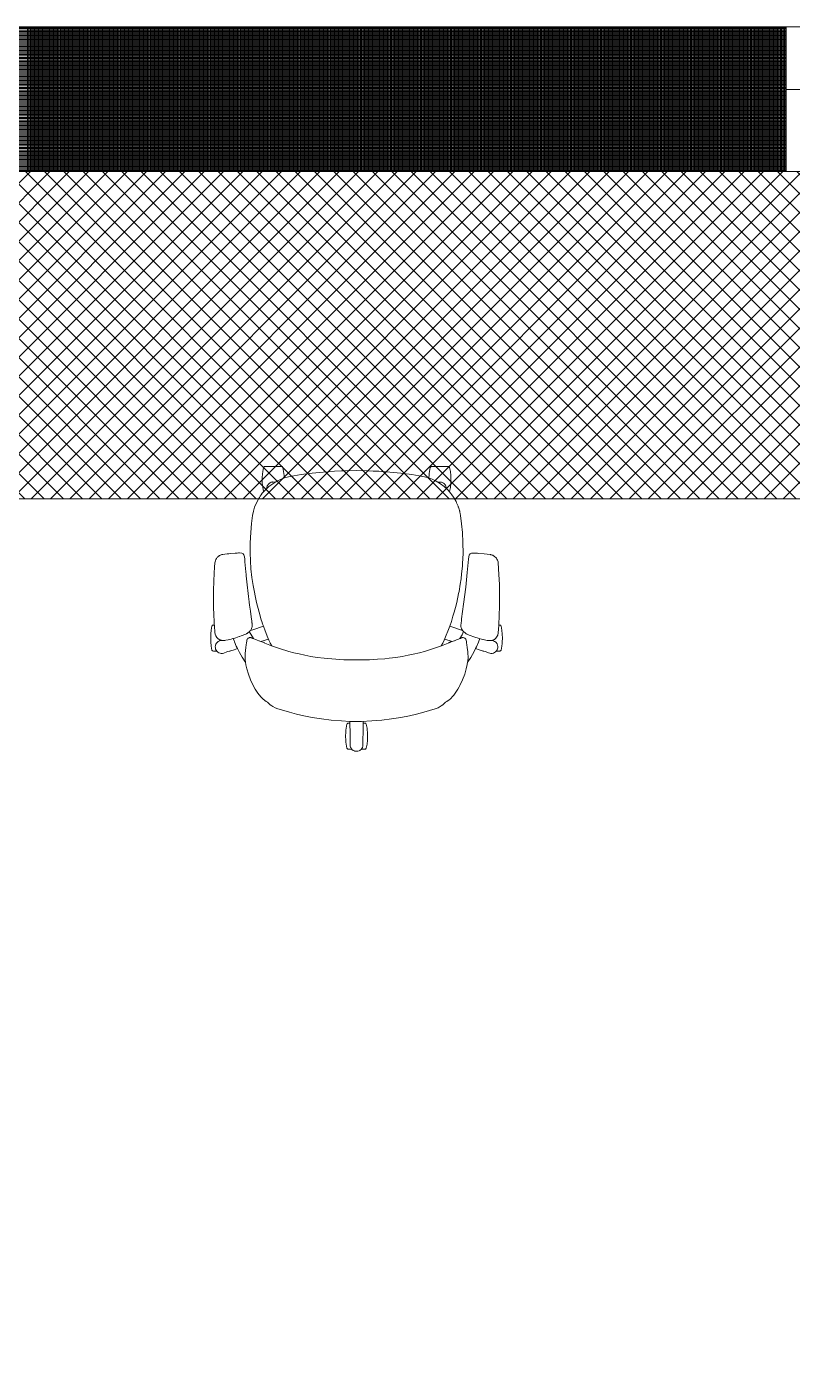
# Model space of a CAD drawing. Header units: inches. Extents: x -675 to 1187, y -924 to 1124.
# Drawn here: x -33.7 to 36.4, y 878 to 1001.2 of the extents above; entities that cross this region are included whole.
import ezdxf

# ---------------------------------------------------------------- set-up
doc = ezdxf.new("R2010")
doc.units = ezdxf.units.IN
doc.header["$MEASUREMENT"] = 0
for name, color, linetype, lineweight in [('A-Flor-Case', 7, 'Continuous', 20), ('A-Flor-Case-hatch', 50, 'Continuous', 9), ('A-Furn-Chair', 250, 'Continuous', 13), ('Base_dwg', 8, 'Continuous', 9), ('core and shell', 50, 'Continuous', 9)]:
    doc.layers.add(name, color=color, linetype=linetype, lineweight=lineweight)

# ---------------------------------------------------------------- blocks, each defined once
blk = doc.blocks.new('Base_dwg-531197-Level 1 Copy 1')
at = {"layer": 'A-Flor-Case-hatch'}
h = blk.add_hatch(dxfattribs=at)
h.set_pattern_fill('FP_3', color=256, style=0, pattern_type=2)
h.set_pattern_definition([(135, (1250.674, 1815.875), (-0.8838835, -0.8838835), []), (225, (1250.674, 1815.875), (0.8838835, -0.8838835), [])])
h.paths.add_polyline_path([(1104.41, 1746.92), (1104.41, 1776.92), (914.89, 1776.92), (914.89, 1881.87), (1121.16, 1881.87), (1121.16, 1911.87), (884.89, 1911.87), (884.89, 1746.92), (1004.32, 1746.92)], flags=0)
at = {"layer": 'A-Flor-Case', "flags": 128}
blk.add_lwpolyline([(1104.41, 1746.92), (1104.41, 1776.92), (914.89, 1776.92), (914.89, 1881.87), (1121.16, 1881.87), (1121.16, 1911.87), (884.89, 1911.87), (884.89, 1746.92)], close=True, dxfattribs=at)
at = {"layer": 'A-Furn-Chair'}
for p, q in [((987.84, 1869.05), (987.47, 1869.7)), ((989.22, 1869.01), (988.52, 1868.79)), ((988.75, 1868.71), (988.74, 1868.71))]:
    blk.add_line(p, q, dxfattribs=at)
at = {"layer": 'A-Furn-Chair', "flags": 128}
for points in [[(989.53, 1868.39), (989.53, 1868.4), (989.52, 1868.4), (989.39, 1868.62), (989.38, 1868.65), (989.26, 1868.9), (989.2, 1869.05), (989.11, 1869.28), (988.89, 1869.84), (988.79, 1870.1), (988.71, 1870.35), (988.68, 1870.42), (988.61, 1870.63), (988.56, 1870.78), (988.36, 1871.46), (988.12, 1872.36), (987.82, 1873.92), (987.71, 1874.65), (987.62, 1875.44), (987.55, 1876.9), (987.55, 1877.84), (987.6, 1878.78), (987.67, 1879.61), (987.77, 1880.34), (987.85, 1880.72), (987.96, 1881.1), (988.13, 1881.51), (988.33, 1881.88), (988.39, 1881.99), (988.47, 1882.1), (988.55, 1882.22), (988.66, 1882.37), (988.72, 1882.43), (988.9, 1882.64), (989.01, 1882.75), (989.09, 1882.82), (989.15, 1882.88), (989.18, 1882.91), (989.26, 1882.99), (989.62, 1883.25), (989.99, 1883.48), (990.39, 1883.67), (990.8, 1883.81), (991.23, 1883.91), (992.23, 1884.08), (993.24, 1884.21), (994.25, 1884.32), (994.69, 1884.35), (994.69, 1884.35), (994.76, 1884.35), (995.27, 1884.39), (995.92, 1884.42), (995.98, 1884.42), (996.28, 1884.44), (997.3, 1884.45), (998.32, 1884.44), (998.83, 1884.41), (999.12, 1884.4), (999.33, 1884.39), (999.88, 1884.35), (999.99, 1884.34), (1000.35, 1884.32), (1001.36, 1884.21), (1002.37, 1884.08), (1003.37, 1883.91), (1003.81, 1883.81), (1004.08, 1883.72), (1004.22, 1883.67), (1004.61, 1883.48), (1004.99, 1883.25), (1005.34, 1882.99), (1005.66, 1882.69)], [(988.79, 1882.51), (988.78, 1882.53), (988.7, 1882.94), (988.66, 1883.29), (988.66, 1883.42), (988.65, 1883.63), (988.66, 1883.81), (988.68, 1884.12), (988.71, 1884.37), (988.78, 1884.73), (988.8, 1884.78), (988.82, 1884.8), (988.85, 1884.82), (988.9, 1884.83), (990.42, 1884.83), (990.48, 1884.82), (990.5, 1884.8), (990.52, 1884.78), (990.54, 1884.73), (990.61, 1884.36), (990.66, 1884), (990.67, 1883.77)], [(1005.66, 1882.69), (1005.82, 1882.51), (1005.83, 1882.53), (1005.9, 1882.9), (1005.94, 1883.26), (1005.95, 1883.63), (1005.95, 1883.63), (1005.94, 1884), (1005.9, 1884.37), (1005.83, 1884.73), (1005.8, 1884.78), (1005.78, 1884.8), (1005.76, 1884.82), (1005.7, 1884.83), (1004.18, 1884.83), (1004.13, 1884.82), (1004.1, 1884.8), (1004.08, 1884.78), (1004.06, 1884.73), (1003.99, 1884.37), (1003.96, 1884.17), (1003.95, 1883.99), (1003.94, 1883.85), (1003.94, 1883.77)], [(989.07, 1882.81), (989.08, 1882.87), (989.08, 1882.92), (989.11, 1883.02), (989.12, 1883.05), (989.16, 1883.13), (989.2, 1883.19), (989.23, 1883.22), (989.31, 1883.29), (989.32, 1883.29), (989.39, 1883.34), (989.48, 1883.38), (989.49, 1883.38), (989.61, 1883.4), (989.64, 1883.41), (989.73, 1883.4), (989.81, 1883.39), (989.83, 1883.38)], [(1004.78, 1883.38), (1004.85, 1883.4), (1004.92, 1883.4), (1005.02, 1883.4), (1005.09, 1883.39), (1005.22, 1883.33), (1005.28, 1883.29), (1005.36, 1883.23), (1005.4, 1883.18), (1005.44, 1883.13), (1005.48, 1883.05), (1005.5, 1882.98), (1005.52, 1882.92), (1005.53, 1882.87), (1005.53, 1882.81)], [(1005.82, 1882.51), (1005.95, 1882.35), (1006.04, 1882.23), (1006.11, 1882.13), (1006.21, 1881.99), (1006.26, 1881.91), (1006.35, 1881.76), (1006.43, 1881.61), (1006.47, 1881.51), (1006.61, 1881.2), (1006.63, 1881.13), (1006.64, 1881.1), (1006.71, 1880.9), (1006.74, 1880.78), (1006.75, 1880.77), (1006.75, 1880.76), (1006.76, 1880.73), (1006.77, 1880.67), (1006.81, 1880.5), (1006.83, 1880.37), (1006.83, 1880.37), (1006.83, 1880.34), (1006.93, 1879.57), (1007.01, 1878.77), (1007.05, 1877.86), (1007.06, 1876.84), (1007.02, 1875.93), (1007, 1875.69), (1006.93, 1874.98), (1006.88, 1874.53), (1006.81, 1874.05), (1006.7, 1873.38), (1006.66, 1873.2), (1006.48, 1872.37), (1006.37, 1871.91), (1006.24, 1871.46), (1006.14, 1871.11), (1005.99, 1870.63), (1005.84, 1870.2), (1005.34, 1868.9), (1005.21, 1868.62), (1005.07, 1868.39)], [(1007.01, 1869.8), (1007.05, 1869.76), (1007.05, 1869.75), (1007.31, 1869.53), (1007.33, 1869.51), (1007.35, 1869.5), (1007.41, 1869.47), (1007.43, 1869.46), (1007.45, 1869.45), (1007.51, 1869.43), (1007.63, 1869.38), (1007.73, 1869.34), (1008.04, 1869.22), (1008.05, 1869.22), (1008.55, 1869.06), (1008.75, 1869.01), (1008.89, 1868.97), (1008.92, 1868.97), (1009.28, 1868.89), (1009.36, 1868.88), (1009.47, 1868.87), (1009.52, 1868.87), (1009.53, 1868.87), (1009.56, 1868.87), (1009.65, 1868.88), (1009.69, 1868.89), (1009.83, 1868.93), (1009.85, 1868.94), (1009.91, 1868.97), (1009.94, 1868.98), (1009.98, 1869.01), (1010.03, 1869.05), (1010.07, 1869.09), (1010.14, 1869.18), (1010.2, 1869.27), (1010.24, 1869.36), (1010.26, 1869.43), (1010.28, 1869.51), (1010.29, 1869.59), (1010.33, 1870.24), (1010.34, 1870.4), (1010.38, 1871.07), (1010.41, 1872.11), (1010.41, 1873.06), (1010.39, 1874.01), (1010.35, 1874.94), (1010.28, 1875.99), (1010.27, 1876.1), (1010.25, 1876.17), (1010.22, 1876.24), (1010.17, 1876.34), (1010.12, 1876.42), (1010.06, 1876.49), (1009.99, 1876.56), (1009.93, 1876.61), (1009.87, 1876.65), (1009.78, 1876.69), (1009.74, 1876.71), (1009.67, 1876.73), (1009.62, 1876.74), (1009.57, 1876.75), (1009.28, 1876.78), (1009, 1876.81), (1008.44, 1876.86), (1008.39, 1876.87), (1008.25, 1876.88), (1008.14, 1876.88), (1008.04, 1876.88), (1007.83, 1876.87), (1007.71, 1876.81), (1007.71, 1876.81), (1007.63, 1876.71), (1007.62, 1876.7), (1007.58, 1876.57), (1007.58, 1876.54), (1007.56, 1876.33), (1007.44, 1875.1), (1007.31, 1873.77), (1007.12, 1872.2), (1006.93, 1870.86), (1006.91, 1870.71), (1006.88, 1870.46), (1006.87, 1870.28), (1006.87, 1870.14), (1006.88, 1870.07), (1006.92, 1869.96), (1006.97, 1869.87), (1007, 1869.81), (1007.01, 1869.8), (1005.84, 1870.2)], [(986.39, 1868.13), (986.07, 1868.03), (985.79, 1867.94), (985.78, 1867.93), (985.75, 1867.92), (985.7, 1867.9), (985.67, 1867.9), (985.64, 1867.89), (985.51, 1867.86), (985.42, 1867.83), (985.34, 1867.8), (985.21, 1867.76), (985.12, 1867.73), (985.01, 1867.7), (984.9, 1867.7), (984.79, 1867.72), (984.71, 1867.75), (984.68, 1867.76), (984.57, 1867.82), (984.55, 1867.85), (984.49, 1867.9), (984.18, 1867.9), (984.12, 1867.92), (984.1, 1867.93), (984.08, 1867.95), (984.05, 1868), (983.98, 1868.36), (983.94, 1868.76), (983.93, 1869.1), (983.94, 1869.49), (983.98, 1869.83), (984.05, 1870.2), (984.08, 1870.25), (984.1, 1870.27), (984.12, 1870.28), (984.18, 1870.29), (984.27, 1870.29)], [(996.69, 1861.46), (996.85, 1861.46), (997.3, 1861.45), (997.76, 1861.46), (998.7, 1861.5), (999.62, 1861.57), (1000.52, 1861.69), (1001.37, 1861.83), (1002.15, 1861.98), (1002.8, 1862.13), (1003.47, 1862.3), (1003.98, 1862.45), (1003.99, 1862.45), (1004.5, 1862.61), (1004.52, 1862.62), (1004.77, 1862.72), (1004.97, 1862.82), (1005.16, 1862.94), (1005.19, 1862.96), (1005.31, 1863.07), (1005.34, 1863.1), (1005.45, 1863.22), (1005.57, 1863.28), (1005.78, 1863.44), (1005.87, 1863.51), (1005.99, 1863.63), (1006.05, 1863.69), (1006.11, 1863.75), (1006.22, 1863.88), (1006.28, 1863.96), (1006.34, 1864.04), (1006.35, 1864.05), (1006.59, 1864.42), (1006.71, 1864.63), (1006.77, 1864.74), (1007.02, 1865.27), (1007.22, 1865.8), (1007.35, 1866.27), (1007.45, 1866.68), (1007.48, 1866.9), (1007.49, 1866.9), (1007.5, 1866.92), (1007.77, 1867.33), (1008.09, 1867.88), (1008.21, 1868.13), (1008.53, 1868.03), (1008.82, 1867.94), (1008.83, 1867.93), (1008.85, 1867.92), (1008.9, 1867.9), (1008.94, 1867.9), (1008.96, 1867.89), (1009.09, 1867.86), (1009.18, 1867.83), (1009.39, 1867.76), (1009.51, 1867.72), (1009.62, 1867.7), (1009.73, 1867.7), (1009.84, 1867.73), (1009.95, 1867.78), (1010.05, 1867.84), (1010.11, 1867.9), (1010.43, 1867.9), (1010.48, 1867.92), (1010.5, 1867.93), (1010.53, 1867.95), (1010.55, 1868), (1010.62, 1868.36), (1010.65, 1868.61), (1010.66, 1868.74), (1010.68, 1869.1), (1010.66, 1869.47), (1010.62, 1869.83), (1010.55, 1870.2), (1010.53, 1870.25), (1010.5, 1870.27), (1010.48, 1870.28), (1010.43, 1870.29), (1010.34, 1870.29)], [(997.91, 1861.46), (997.9, 1860.3), (997.89, 1859.99), (997.89, 1859.85), (997.89, 1859.62), (997.89, 1859.53), (997.89, 1859.4), (997.89, 1859.3), (997.88, 1859.19), (997.84, 1859.08), (997.79, 1858.98), (997.72, 1858.89), (997.63, 1858.82), (997.6, 1858.8), (997.53, 1858.76), (997.42, 1858.73), (997.3, 1858.72), (997.21, 1858.72), (997.12, 1858.74), (997.1, 1858.75), (997, 1858.8), (996.97, 1858.82), (996.91, 1858.87), (996.84, 1858.94), (996.83, 1858.96), (996.77, 1859.06), (996.75, 1859.11), (996.73, 1859.17), (996.72, 1859.28), (996.71, 1859.3), (996.72, 1859.46), (996.72, 1859.71), (996.71, 1859.85), (996.71, 1859.99), (996.71, 1860.3), (996.69, 1861.37), (996.69, 1861.46), (995.91, 1861.5), (994.98, 1861.57), (994.09, 1861.69), (993.23, 1861.83), (992.46, 1861.98), (991.8, 1862.13), (991.14, 1862.3), (990.62, 1862.45), (990.1, 1862.61), (990.08, 1862.62), (989.83, 1862.72), (989.63, 1862.82), (989.44, 1862.94), (989.41, 1862.96), (989.29, 1863.07), (989.26, 1863.1), (989.15, 1863.22), (989.03, 1863.28), (988.74, 1863.5), (988.52, 1863.72), (988.26, 1864.04), (988.01, 1864.42), (987.89, 1864.63), (987.58, 1865.27), (987.39, 1865.8), (987.25, 1866.27), (987.16, 1866.66), (987.12, 1866.9), (987.1, 1866.92), (987.09, 1866.93), (986.82, 1867.34), (986.57, 1867.78), (986.39, 1868.13), (986.31, 1868.3), (986.29, 1868.33), (986.28, 1868.36), (986.12, 1868.75), (986.1, 1868.79), (986.08, 1868.84), (986, 1869.06)], [(988.34, 1868.86), (988.2, 1868.91), (988.06, 1868.96), (987.97, 1869), (987.9, 1869.03), (987.83, 1869.05), (987.79, 1869.07), (987.75, 1869.09), (987.73, 1869.09), (987.71, 1869.1), (987.7, 1869.11), (987.68, 1869.12), (987.67, 1869.12), (987.65, 1869.13), (987.63, 1869.13), (987.61, 1869.14), (987.61, 1869.14), (987.59, 1869.14), (987.58, 1869.14), (987.57, 1869.14), (987.57, 1869.14), (987.56, 1869.14), (987.56, 1869.14), (987.55, 1869.14), (987.55, 1869.14), (987.54, 1869.14), (987.49, 1869.14), (987.45, 1869.13), (987.42, 1869.12), (987.38, 1869.1), (987.36, 1869.08), (987.33, 1869.05), (987.29, 1869.01), (987.28, 1869), (987.25, 1868.91), (987.24, 1868.87), (987.24, 1868.85), (987.23, 1868.78), (987.22, 1868.7), (987.21, 1868.66), (987.19, 1868.48), (987.15, 1868.23), (987.1, 1867.68), (987.09, 1867.46), (987.08, 1867.39), (987.08, 1867.31), (987.08, 1867.28), (987.09, 1867.26), (987.1, 1867.03), (987.11, 1866.98), (987.12, 1866.9)], [(987.57, 1869.79), (987.78, 1869.86), (988.76, 1870.2)], [(1007.48, 1866.9), (1007.5, 1867.01), (1007.52, 1867.28), (1007.52, 1867.32), (1007.52, 1867.34), (1007.52, 1867.39), (1007.52, 1867.42), (1007.52, 1867.47), (1007.51, 1867.58), (1007.49, 1867.83), (1007.45, 1868.23), (1007.42, 1868.48), (1007.39, 1868.66), (1007.37, 1868.8), (1007.36, 1868.87), (1007.35, 1868.91), (1007.31, 1869.01), (1007.26, 1869.07), (1007.23, 1869.1), (1007.18, 1869.12), (1007.15, 1869.13), (1007.06, 1869.14), (1007.06, 1869.14), (1007.05, 1869.14), (1007.05, 1869.14), (1007.04, 1869.14), (1007.04, 1869.14), (1007.04, 1869.14), (1007.03, 1869.14), (1007.03, 1869.14), (1007.02, 1869.14), (1007.02, 1869.14), (1007.02, 1869.14), (1007.02, 1869.14), (1007.02, 1869.14), (1007.02, 1869.14), (1007, 1869.14), (1006.99, 1869.14), (1006.96, 1869.13), (1006.95, 1869.13), (1006.93, 1869.12), (1006.91, 1869.11), (1006.9, 1869.11), (1006.89, 1869.1), (1006.87, 1869.1), (1006.87, 1869.09), (1006.85, 1869.09), (1006.82, 1869.07), (1006.71, 1869.03), (1006.64, 1869), (1006.55, 1868.96), (1006.46, 1868.93), (1006.4, 1868.91), (1006.27, 1868.86), (1006.24, 1868.85), (1006.08, 1868.79)], [(1006.76, 1869.05), (1006.98, 1869.41), (1007.12, 1869.69)], [(1008.21, 1868.13), (1008.3, 1868.31), (1008.32, 1868.35), (1008.48, 1868.73), (1008.6, 1869.05)], [(984.49, 1867.9), (984.45, 1867.96), (984.43, 1868), (984.38, 1868.09), (984.38, 1868.1), (984.36, 1868.19), (984.35, 1868.3), (984.37, 1868.42), (984.38, 1868.45), (984.4, 1868.53), (984.46, 1868.63), (984.54, 1868.72), (984.58, 1868.75), (984.63, 1868.79), (984.73, 1868.84), (984.76, 1868.84), (984.85, 1868.87), (984.91, 1868.89), (984.94, 1868.9)], [(988.36, 1868.85), (988.34, 1868.86), (988.52, 1868.79), (988.62, 1868.75), (988.71, 1868.72), (988.71, 1868.72), (988.75, 1868.71), (988.79, 1868.69), (988.82, 1868.68), (988.84, 1868.66), (988.9, 1868.62), (989.51, 1868.4), (990.23, 1868.15), (991.08, 1867.88), (991.54, 1867.76), (992.04, 1867.64), (992.56, 1867.53), (993.11, 1867.42), (993.69, 1867.33), (994.33, 1867.25), (994.66, 1867.22), (995.39, 1867.16), (995.75, 1867.14), (996.12, 1867.12), (996.9, 1867.1), (997.71, 1867.1), (998.48, 1867.12), (998.87, 1867.14), (999.22, 1867.16), (999.89, 1867.21), (1000.28, 1867.25), (1000.91, 1867.33), (1001.49, 1867.42), (1002.04, 1867.53), (1002.49, 1867.62), (1003.06, 1867.76), (1003.53, 1867.88), (1004.37, 1868.15), (1005.09, 1868.4), (1005.7, 1868.62), (1005.7, 1868.62), (1005.71, 1868.63), (1005.76, 1868.66), (1005.79, 1868.68), (1005.81, 1868.69), (1005.85, 1868.71), (1005.88, 1868.71), (1005.89, 1868.72), (1005.9, 1868.72), (1005.93, 1868.74), (1005.95, 1868.74), (1005.97, 1868.75), (1005.98, 1868.75), (1005.98, 1868.75), (1005.98, 1868.75), (1006.08, 1868.79), (1005.38, 1869.01)], [(1010.11, 1867.9), (1010.14, 1867.94), (1010.19, 1868.02), (1010.23, 1868.12), (1010.25, 1868.22), (1010.25, 1868.26), (1010.25, 1868.33), (1010.23, 1868.45), (1010.19, 1868.56), (1010.17, 1868.59), (1010.12, 1868.66), (1010.04, 1868.74), (1009.94, 1868.8), (1009.85, 1868.84), (1009.7, 1868.89)], [(996.69, 1861.31), (996.54, 1861.31), (996.49, 1861.3), (996.46, 1861.28), (996.44, 1861.26), (996.42, 1861.21), (996.35, 1860.85), (996.32, 1860.67), (996.31, 1860.48), (996.29, 1860.12), (996.31, 1859.75), (996.32, 1859.56), (996.35, 1859.38), (996.42, 1859.02), (996.44, 1858.97), (996.46, 1858.95), (996.49, 1858.93), (996.54, 1858.92), (996.86, 1858.92)], [(997.74, 1858.92), (998.06, 1858.92), (998.12, 1858.93), (998.14, 1858.95), (998.16, 1858.97), (998.19, 1859.02), (998.26, 1859.38), (998.3, 1859.75), (998.31, 1860.12), (998.3, 1860.48), (998.28, 1860.67), (998.26, 1860.85), (998.19, 1861.21), (998.16, 1861.26), (998.14, 1861.28), (998.12, 1861.3), (998.06, 1861.31), (997.91, 1861.31)]]:
    blk.add_lwpolyline(points, dxfattribs=at)
blk.add_lwpolyline([(987.49, 1869.71), (987.52, 1869.74), (987.55, 1869.78), (987.6, 1869.82), (987.64, 1869.88), (987.68, 1869.97), (987.71, 1870.06), (987.73, 1870.13), (987.73, 1870.15), (987.73, 1870.22), (987.73, 1870.3), (987.72, 1870.44), (987.72, 1870.47), (987.71, 1870.5), (987.71, 1870.52), (987.71, 1870.54), (987.71, 1870.56), (987.7, 1870.59), (987.7, 1870.62), (987.7, 1870.63), (987.7, 1870.66), (987.69, 1870.71), (987.68, 1870.8), (987.57, 1871.56), (987.49, 1872.12), (987.48, 1872.19), (987.46, 1872.32), (987.45, 1872.43), (987.39, 1872.9), (987.24, 1874.24), (987.19, 1874.81), (987.18, 1874.92), (987.15, 1875.18), (987.07, 1876.1), (987.05, 1876.34), (987.03, 1876.56), (986.98, 1876.73), (986.9, 1876.82), (986.77, 1876.88), (986.56, 1876.9), (986.47, 1876.9), (986.35, 1876.89), (986.22, 1876.88), (986.16, 1876.88), (985.73, 1876.84), (985.58, 1876.83), (985.45, 1876.81), (985.23, 1876.79), (985.04, 1876.77), (984.99, 1876.76), (984.94, 1876.75), (984.88, 1876.73), (984.83, 1876.71), (984.79, 1876.69), (984.73, 1876.66), (984.71, 1876.65), (984.68, 1876.62), (984.64, 1876.6), (984.62, 1876.57), (984.59, 1876.56), (984.58, 1876.54), (984.54, 1876.5), (984.5, 1876.45), (984.45, 1876.39), (984.4, 1876.29), (984.36, 1876.19), (984.33, 1876.09), (984.32, 1876.01), (984.29, 1875.59), (984.25, 1875.05), (984.22, 1874.32), (984.2, 1873.45), (984.19, 1872.75), (984.2, 1871.89), (984.22, 1871.27), (984.25, 1870.6), (984.28, 1870.05), (984.3, 1869.8), (984.31, 1869.6), (984.34, 1869.45), (984.37, 1869.37), (984.4, 1869.29), (984.48, 1869.16), (984.53, 1869.11), (984.57, 1869.07), (984.63, 1869.02), (984.69, 1868.99), (984.75, 1868.95), (984.83, 1868.93), (984.91, 1868.9), (984.93, 1868.9), (984.98, 1868.89), (985.05, 1868.89), (985.08, 1868.88), (985.14, 1868.89), (985.22, 1868.89), (985.32, 1868.91), (985.52, 1868.95), (985.65, 1868.98), (985.81, 1869.01), (985.97, 1869.06), (986.02, 1869.07), (986.13, 1869.1), (986.14, 1869.1), (986.23, 1869.13), (986.55, 1869.23), (986.56, 1869.24), (986.72, 1869.3), (986.86, 1869.35), (986.97, 1869.4), (987.06, 1869.44), (987.15, 1869.47), (987.2, 1869.49), (987.22, 1869.5), (987.25, 1869.52), (987.28, 1869.53), (987.29, 1869.55)], close=True, dxfattribs=at)
at = {"layer": 'core and shell'}
for p, q in [((1036.67, 1925.08), (906.39, 1925.08)), ((1036.67, 1924.96), (906.39, 1924.96)), ((1036.67, 1924.83), (906.39, 1924.83)), ((1036.67, 1924.71), (906.39, 1924.71)), ((1036.67, 1924.58), (906.39, 1924.58)), ((1036.67, 1924.46), (906.39, 1924.46)), ((967.15, 1911.87), (967.15, 1925.12)), ((967.27, 1911.87), (967.27, 1925.12)), ((967.4, 1911.87), (967.4, 1925.12)), ((967.52, 1911.87), (967.52, 1925.12)), ((967.65, 1911.87), (967.65, 1925.12)), ((967.77, 1911.87), (967.77, 1925.12)), ((967.9, 1911.87), (967.9, 1925.12)), ((968.02, 1911.87), (968.02, 1925.12)), ((968.15, 1911.87), (968.15, 1925.12)), ((968.27, 1911.87), (968.27, 1925.12)), ((968.4, 1911.87), (968.4, 1925.12)), ((968.52, 1911.87), (968.52, 1925.12)), ((968.65, 1911.87), (968.65, 1925.12)), ((968.77, 1911.87), (968.77, 1925.12)), ((968.9, 1911.87), (968.9, 1925.12)), ((969.02, 1911.87), (969.02, 1925.12)), ((969.15, 1911.87), (969.15, 1925.12)), ((969.27, 1911.87), (969.27, 1925.12)), ((969.4, 1911.87), (969.4, 1925.12)), ((969.52, 1911.87), (969.52, 1925.12)), ((969.65, 1911.87), (969.65, 1925.12)), ((969.77, 1911.87), (969.77, 1925.12)), ((969.9, 1911.87), (969.9, 1925.12)), ((970.02, 1911.87), (970.02, 1925.12)), ((970.15, 1911.87), (970.15, 1925.12)), ((970.27, 1911.87), (970.27, 1925.12)), ((970.4, 1911.87), (970.4, 1925.12)), ((970.52, 1911.87), (970.52, 1925.12)), ((970.65, 1911.87), (970.65, 1925.12)), ((970.77, 1911.87), (970.77, 1925.12)), ((970.9, 1911.87), (970.9, 1925.12)), ((971.02, 1911.87), (971.02, 1925.12)), ((971.15, 1911.87), (971.15, 1925.12)), ((971.27, 1911.87), (971.27, 1925.12)), ((971.4, 1911.87), (971.4, 1925.12)), ((971.52, 1911.87), (971.52, 1925.12)), ((971.65, 1911.87), (971.65, 1925.12)), ((971.77, 1911.87), (971.77, 1925.12)), ((971.9, 1911.87), (971.9, 1925.12)), ((972.02, 1911.87), (972.02, 1925.12)), ((972.15, 1911.87), (972.15, 1925.12)), ((972.27, 1911.87), (972.27, 1925.12)), ((972.4, 1911.87), (972.4, 1925.12)), ((972.52, 1911.87), (972.52, 1925.12)), ((972.65, 1911.87), (972.65, 1925.12)), ((972.77, 1911.87), (972.77, 1925.12)), ((972.9, 1911.87), (972.9, 1925.12)), ((973.02, 1911.87), (973.02, 1925.12)), ((973.15, 1911.87), (973.15, 1925.12)), ((973.27, 1911.87), (973.27, 1925.12)), ((973.4, 1911.87), (973.4, 1925.12)), ((973.52, 1911.87), (973.52, 1925.12)), ((973.65, 1911.87), (973.65, 1925.12)), ((973.77, 1911.87), (973.77, 1925.12)), ((973.9, 1911.87), (973.9, 1925.12)), ((974.02, 1911.87), (974.02, 1925.12)), ((974.15, 1911.87), (974.15, 1925.12)), ((974.27, 1911.87), (974.27, 1925.12)), ((974.4, 1911.87), (974.4, 1925.12)), ((974.52, 1911.87), (974.52, 1925.12)), ((974.65, 1911.87), (974.65, 1925.12)), ((974.77, 1911.87), (974.77, 1925.12)), ((974.9, 1911.87), (974.9, 1925.12)), ((975.02, 1911.87), (975.02, 1925.12)), ((975.15, 1911.87), (975.15, 1925.12)), ((975.27, 1911.87), (975.27, 1925.12)), ((975.4, 1911.87), (975.4, 1925.12)), ((975.52, 1911.87), (975.52, 1925.12)), ((975.65, 1911.87), (975.65, 1925.12)), ((975.77, 1911.87), (975.77, 1925.12)), ((975.9, 1911.87), (975.9, 1925.12)), ((976.02, 1911.87), (976.02, 1925.12)), ((976.15, 1911.87), (976.15, 1925.12)), ((976.27, 1911.87), (976.27, 1925.12)), ((976.4, 1911.87), (976.4, 1925.12)), ((976.52, 1911.87), (976.52, 1925.12)), ((976.65, 1911.87), (976.65, 1925.12)), ((976.77, 1911.87), (976.77, 1925.12)), ((976.9, 1911.87), (976.9, 1925.12)), ((977.02, 1911.87), (977.02, 1925.12)), ((977.15, 1911.87), (977.15, 1925.12)), ((977.27, 1911.87), (977.27, 1925.12)), ((977.4, 1911.87), (977.4, 1925.12)), ((977.52, 1911.87), (977.52, 1925.12)), ((977.65, 1911.87), (977.65, 1925.12)), ((977.77, 1911.87), (977.77, 1925.12)), ((977.9, 1911.87), (977.9, 1925.12)), ((978.02, 1911.87), (978.02, 1925.12)), ((978.15, 1911.87), (978.15, 1925.12)), ((978.27, 1911.87), (978.27, 1925.12)), ((978.4, 1911.87), (978.4, 1925.12)), ((978.52, 1911.87), (978.52, 1925.12)), ((978.65, 1911.87), (978.65, 1925.12)), ((978.77, 1911.87), (978.77, 1925.12)), ((978.9, 1911.87), (978.9, 1925.12)), ((979.02, 1911.87), (979.02, 1925.12)), ((979.15, 1911.87), (979.15, 1925.12)), ((979.27, 1911.87), (979.27, 1925.12)), ((979.4, 1911.87), (979.4, 1925.12)), ((979.52, 1911.87), (979.52, 1925.12)), ((979.65, 1911.87), (979.65, 1925.12)), ((979.77, 1911.87), (979.77, 1925.12)), ((979.9, 1911.87), (979.9, 1925.12)), ((980.02, 1911.87), (980.02, 1925.12)), ((980.15, 1911.87), (980.15, 1925.12)), ((980.27, 1911.87), (980.27, 1925.12)), ((980.4, 1911.87), (980.4, 1925.12)), ((980.52, 1911.87), (980.52, 1925.12)), ((980.65, 1911.87), (980.65, 1925.12)), ((980.77, 1911.87), (980.77, 1925.12)), ((980.9, 1911.87), (980.9, 1925.12)), ((981.02, 1911.87), (981.02, 1925.12)), ((981.15, 1911.87), (981.15, 1925.12)), ((981.27, 1911.87), (981.27, 1925.12)), ((981.4, 1911.87), (981.4, 1925.12)), ((981.52, 1911.87), (981.52, 1925.12)), ((981.65, 1911.87), (981.65, 1925.12)), ((981.77, 1911.87), (981.77, 1925.12)), ((981.9, 1911.87), (981.9, 1925.12)), ((982.02, 1911.87), (982.02, 1925.12)), ((982.15, 1911.87), (982.15, 1925.12)), ((982.27, 1911.87), (982.27, 1925.12)), ((982.4, 1911.87), (982.4, 1925.12)), ((982.52, 1911.87), (982.52, 1925.12)), ((982.65, 1911.87), (982.65, 1925.12)), ((982.77, 1911.87), (982.77, 1925.12)), ((982.9, 1911.87), (982.9, 1925.12)), ((983.02, 1911.87), (983.02, 1925.12)), ((983.15, 1911.87), (983.15, 1925.12)), ((983.27, 1911.87), (983.27, 1925.12)), ((983.4, 1911.87), (983.4, 1925.12)), ((983.52, 1911.87), (983.52, 1925.12)), ((983.65, 1911.87), (983.65, 1925.12)), ((983.77, 1911.87), (983.77, 1925.12)), ((983.9, 1911.87), (983.9, 1925.12)), ((984.02, 1911.87), (984.02, 1925.12)), ((984.15, 1911.87), (984.15, 1925.12)), ((984.27, 1911.87), (984.27, 1925.12)), ((984.4, 1911.87), (984.4, 1925.12)), ((984.52, 1911.87), (984.52, 1925.12)), ((984.65, 1911.87), (984.65, 1925.12)), ((984.77, 1911.87), (984.77, 1925.12)), ((984.9, 1911.87), (984.9, 1925.12)), ((985.02, 1911.87), (985.02, 1925.12)), ((985.15, 1911.87), (985.15, 1925.12)), ((985.27, 1911.87), (985.27, 1925.12)), ((985.4, 1911.87), (985.4, 1925.12)), ((985.52, 1911.87), (985.52, 1925.12)), ((985.65, 1911.87), (985.65, 1925.12)), ((985.77, 1911.87), (985.77, 1925.12)), ((985.9, 1911.87), (985.9, 1925.12)), ((986.02, 1911.87), (986.02, 1925.12)), ((986.15, 1911.87), (986.15, 1925.12)), ((986.27, 1911.87), (986.27, 1925.12)), ((986.4, 1911.87), (986.4, 1925.12)), ((986.52, 1911.87), (986.52, 1925.12)), ((986.65, 1911.87), (986.65, 1925.12)), ((986.77, 1911.87), (986.77, 1925.12)), ((986.9, 1911.87), (986.9, 1925.12)), ((987.02, 1911.87), (987.02, 1925.12)), ((987.15, 1911.87), (987.15, 1925.12)), ((987.27, 1911.87), (987.27, 1925.12)), ((987.4, 1911.87), (987.4, 1925.12)), ((987.52, 1911.87), (987.52, 1925.12)), ((987.65, 1911.87), (987.65, 1925.12)), ((987.77, 1911.87), (987.77, 1925.12)), ((987.9, 1911.87), (987.9, 1925.12)), ((988.02, 1911.87), (988.02, 1925.12)), ((988.15, 1911.87), (988.15, 1925.12)), ((988.27, 1911.87), (988.27, 1925.12)), ((988.4, 1911.87), (988.4, 1925.12)), ((988.52, 1911.87), (988.52, 1925.12)), ((988.65, 1911.87), (988.65, 1925.12)), ((988.77, 1911.87), (988.77, 1925.12)), ((988.9, 1911.87), (988.9, 1925.12)), ((989.02, 1911.87), (989.02, 1925.12)), ((989.15, 1911.87), (989.15, 1925.12)), ((989.27, 1911.87), (989.27, 1925.12)), ((989.4, 1911.87), (989.4, 1925.12)), ((989.52, 1911.87), (989.52, 1925.12)), ((989.65, 1911.87), (989.65, 1925.12)), ((989.77, 1911.87), (989.77, 1925.12)), ((989.9, 1911.87), (989.9, 1925.12)), ((990.02, 1911.87), (990.02, 1925.12)), ((990.15, 1911.87), (990.15, 1925.12)), ((990.27, 1911.87), (990.27, 1925.12)), ((990.4, 1911.87), (990.4, 1925.12)), ((990.52, 1911.87), (990.52, 1925.12)), ((990.65, 1911.87), (990.65, 1925.12)), ((990.77, 1911.87), (990.77, 1925.12)), ((990.9, 1911.87), (990.9, 1925.12)), ((991.02, 1911.87), (991.02, 1925.12)), ((991.15, 1911.87), (991.15, 1925.12)), ((991.27, 1911.87), (991.27, 1925.12)), ((991.4, 1911.87), (991.4, 1925.12)), ((991.52, 1911.87), (991.52, 1925.12)), ((991.65, 1911.87), (991.65, 1925.12)), ((991.77, 1911.87), (991.77, 1925.12)), ((991.9, 1911.87), (991.9, 1925.12)), ((992.02, 1911.87), (992.02, 1925.12)), ((992.15, 1911.87), (992.15, 1925.12)), ((992.27, 1911.87), (992.27, 1925.12)), ((992.4, 1911.87), (992.4, 1925.12)), ((992.52, 1911.87), (992.52, 1925.12)), ((992.65, 1911.87), (992.65, 1925.12)), ((992.77, 1911.87), (992.77, 1925.12)), ((992.9, 1911.87), (992.9, 1925.12)), ((993.02, 1911.87), (993.02, 1925.12)), ((993.15, 1911.87), (993.15, 1925.12)), ((993.27, 1911.87), (993.27, 1925.12)), ((993.4, 1911.87), (993.4, 1925.12)), ((993.52, 1911.87), (993.52, 1925.12)), ((993.65, 1911.87), (993.65, 1925.12)), ((993.77, 1911.87), (993.77, 1925.12)), ((993.9, 1911.87), (993.9, 1925.12)), ((994.02, 1911.87), (994.02, 1925.12)), ((994.15, 1911.87), (994.15, 1925.12)), ((994.27, 1911.87), (994.27, 1925.12)), ((994.4, 1911.87), (994.4, 1925.12)), ((994.52, 1911.87), (994.52, 1925.12)), ((994.65, 1911.87), (994.65, 1925.12)), ((994.77, 1911.87), (994.77, 1925.12)), ((994.9, 1911.87), (994.9, 1925.12)), ((995.02, 1911.87), (995.02, 1925.12)), ((995.15, 1911.87), (995.15, 1925.12)), ((995.27, 1911.87), (995.27, 1925.12)), ((995.4, 1911.87), (995.4, 1925.12)), ((995.52, 1911.87), (995.52, 1925.12)), ((995.65, 1911.87), (995.65, 1925.12)), ((995.77, 1911.87), (995.77, 1925.12)), ((995.9, 1911.87), (995.9, 1925.12)), ((996.02, 1911.87), (996.02, 1925.12)), ((996.15, 1911.87), (996.15, 1925.12)), ((996.27, 1911.87), (996.27, 1925.12)), ((996.4, 1911.87), (996.4, 1925.12)), ((996.52, 1911.87), (996.52, 1925.12)), ((996.65, 1911.87), (996.65, 1925.12)), ((996.77, 1911.87), (996.77, 1925.12)), ((996.9, 1911.87), (996.9, 1925.12)), ((997.02, 1911.87), (997.02, 1925.12)), ((997.15, 1911.87), (997.15, 1925.12)), ((997.27, 1911.87), (997.27, 1925.12)), ((997.4, 1911.87), (997.4, 1925.12)), ((997.52, 1911.87), (997.52, 1925.12)), ((997.65, 1911.87), (997.65, 1925.12)), ((997.77, 1911.87), (997.77, 1925.12)), ((997.9, 1911.87), (997.9, 1925.12)), ((998.02, 1911.87), (998.02, 1925.12)), ((998.15, 1911.87), (998.15, 1925.12)), ((998.27, 1911.87), (998.27, 1925.12)), ((998.4, 1911.87), (998.4, 1925.12)), ((998.52, 1911.87), (998.52, 1925.12)), ((998.65, 1911.87), (998.65, 1925.12)), ((998.77, 1911.87), (998.77, 1925.12)), ((998.9, 1911.87), (998.9, 1925.12)), ((999.02, 1911.87), (999.02, 1925.12)), ((999.15, 1911.87), (999.15, 1925.12)), ((999.27, 1911.87), (999.27, 1925.12)), ((999.4, 1911.87), (999.4, 1925.12)), ((999.52, 1911.87), (999.52, 1925.12)), ((999.65, 1911.87), (999.65, 1925.12)), ((999.77, 1911.87), (999.77, 1925.12)), ((999.9, 1911.87), (999.9, 1925.12)), ((1000.02, 1911.87), (1000.02, 1925.12)), ((1000.15, 1911.87), (1000.15, 1925.12)), ((1000.27, 1911.87), (1000.27, 1925.12)), ((1000.4, 1911.87), (1000.4, 1925.12)), ((1000.52, 1911.87), (1000.52, 1925.12)), ((1000.65, 1911.87), (1000.65, 1925.12)), ((1000.77, 1911.87), (1000.77, 1925.12)), ((1000.9, 1911.87), (1000.9, 1925.12)), ((1001.02, 1911.87), (1001.02, 1925.12)), ((1001.15, 1911.87), (1001.15, 1925.12)), ((1001.27, 1911.87), (1001.27, 1925.12)), ((1001.4, 1911.87), (1001.4, 1925.12)), ((1001.52, 1911.87), (1001.52, 1925.12)), ((1001.65, 1911.87), (1001.65, 1925.12)), ((1001.77, 1911.87), (1001.77, 1925.12)), ((1001.9, 1911.87), (1001.9, 1925.12)), ((1002.02, 1911.87), (1002.02, 1925.12)), ((1002.15, 1911.87), (1002.15, 1925.12)), ((1002.27, 1911.87), (1002.27, 1925.12)), ((1002.4, 1911.87), (1002.4, 1925.12)), ((1002.52, 1911.87), (1002.52, 1925.12)), ((1002.65, 1911.87), (1002.65, 1925.12)), ((1002.77, 1911.87), (1002.77, 1925.12)), ((1002.9, 1911.87), (1002.9, 1925.12)), ((1003.02, 1911.87), (1003.02, 1925.12)), ((1003.15, 1911.87), (1003.15, 1925.12)), ((1003.27, 1911.87), (1003.27, 1925.12)), ((1003.4, 1911.87), (1003.4, 1925.12)), ((1003.52, 1911.87), (1003.52, 1925.12)), ((1003.65, 1911.87), (1003.65, 1925.12)), ((1003.77, 1911.87), (1003.77, 1925.12)), ((1003.9, 1911.87), (1003.9, 1925.12)), ((1004.02, 1911.87), (1004.02, 1925.12)), ((1004.15, 1911.87), (1004.15, 1925.12)), ((1004.27, 1911.87), (1004.27, 1925.12)), ((1004.4, 1911.87), (1004.4, 1925.12)), ((1004.52, 1911.87), (1004.52, 1925.12)), ((1004.65, 1911.87), (1004.65, 1925.12)), ((1004.77, 1911.87), (1004.77, 1925.12)), ((1004.9, 1911.87), (1004.9, 1925.12)), ((1005.02, 1911.87), (1005.02, 1925.12)), ((1005.15, 1911.87), (1005.15, 1925.12)), ((1005.27, 1911.87), (1005.27, 1925.12)), ((1005.4, 1911.87), (1005.4, 1925.12)), ((1005.52, 1911.87), (1005.52, 1925.12)), ((1005.65, 1911.87), (1005.65, 1925.12)), ((1005.77, 1911.87), (1005.77, 1925.12)), ((1005.9, 1911.87), (1005.9, 1925.12)), ((1006.02, 1911.87), (1006.02, 1925.12)), ((1006.15, 1911.87), (1006.15, 1925.12)), ((1006.27, 1911.87), (1006.27, 1925.12)), ((1006.4, 1911.87), (1006.4, 1925.12)), ((1006.52, 1911.87), (1006.52, 1925.12)), ((1006.65, 1911.87), (1006.65, 1925.12)), ((1006.77, 1911.87), (1006.77, 1925.12)), ((1006.9, 1911.87), (1006.9, 1925.12)), ((1007.02, 1911.87), (1007.02, 1925.12)), ((1007.15, 1911.87), (1007.15, 1925.12)), ((1007.27, 1911.87), (1007.27, 1925.12)), ((1007.4, 1911.87), (1007.4, 1925.12)), ((1007.52, 1911.87), (1007.52, 1925.12)), ((1007.65, 1911.87), (1007.65, 1925.12)), ((1007.77, 1911.87), (1007.77, 1925.12)), ((1007.9, 1911.87), (1007.9, 1925.12)), ((1008.02, 1911.87), (1008.02, 1925.12)), ((1008.15, 1911.87), (1008.15, 1925.12)), ((1008.27, 1911.87), (1008.27, 1925.12)), ((1008.4, 1911.87), (1008.4, 1925.12)), ((1008.52, 1911.87), (1008.52, 1925.12)), ((1008.65, 1911.87), (1008.65, 1925.12)), ((1008.77, 1911.87), (1008.77, 1925.12)), ((1008.9, 1911.87), (1008.9, 1925.12)), ((1009.02, 1911.87), (1009.02, 1925.12)), ((1009.15, 1911.87), (1009.15, 1925.12)), ((1009.27, 1911.87), (1009.27, 1925.12)), ((1009.4, 1911.87), (1009.4, 1925.12)), ((1009.52, 1911.87), (1009.52, 1925.12)), ((1009.65, 1911.87), (1009.65, 1925.12)), ((1009.77, 1911.87), (1009.77, 1925.12)), ((1009.9, 1911.87), (1009.9, 1925.12)), ((1010.02, 1911.87), (1010.02, 1925.12)), ((1010.15, 1911.87), (1010.15, 1925.12)), ((1010.27, 1911.87), (1010.27, 1925.12)), ((1010.4, 1911.87), (1010.4, 1925.12)), ((1010.52, 1911.87), (1010.52, 1925.12)), ((1010.65, 1911.87), (1010.65, 1925.12)), ((1010.77, 1911.87), (1010.77, 1925.12)), ((1010.9, 1911.87), (1010.9, 1925.12)), ((1011.02, 1911.87), (1011.02, 1925.12)), ((1011.15, 1911.87), (1011.15, 1925.12)), ((1011.27, 1911.87), (1011.27, 1925.12)), ((1011.4, 1911.87), (1011.4, 1925.12)), ((1011.52, 1911.87), (1011.52, 1925.12)), ((1011.65, 1911.87), (1011.65, 1925.12)), ((1011.77, 1911.87), (1011.77, 1925.12)), ((1011.9, 1911.87), (1011.9, 1925.12)), ((1012.02, 1911.87), (1012.02, 1925.12)), ((1012.15, 1911.87), (1012.15, 1925.12)), ((1012.27, 1911.87), (1012.27, 1925.12)), ((1012.4, 1911.87), (1012.4, 1925.12)), ((1012.52, 1911.87), (1012.52, 1925.12)), ((1012.65, 1911.87), (1012.65, 1925.12)), ((1012.77, 1911.87), (1012.77, 1925.12)), ((1012.9, 1911.87), (1012.9, 1925.12)), ((1013.02, 1911.87), (1013.02, 1925.12)), ((1013.15, 1911.87), (1013.15, 1925.12)), ((1013.27, 1911.87), (1013.27, 1925.12)), ((1013.4, 1911.87), (1013.4, 1925.12)), ((1013.52, 1911.87), (1013.52, 1925.12)), ((1013.65, 1911.87), (1013.65, 1925.12)), ((1013.77, 1911.87), (1013.77, 1925.12)), ((1013.9, 1911.87), (1013.9, 1925.12)), ((1014.02, 1911.87), (1014.02, 1925.12)), ((1014.15, 1911.87), (1014.15, 1925.12)), ((1014.27, 1911.87), (1014.27, 1925.12)), ((1014.4, 1911.87), (1014.4, 1925.12)), ((1014.52, 1911.87), (1014.52, 1925.12)), ((1014.65, 1911.87), (1014.65, 1925.12)), ((1014.77, 1911.87), (1014.77, 1925.12)), ((1014.9, 1911.87), (1014.9, 1925.12)), ((1015.02, 1911.87), (1015.02, 1925.12)), ((1015.15, 1911.87), (1015.15, 1925.12)), ((1015.27, 1911.87), (1015.27, 1925.12)), ((1015.4, 1911.87), (1015.4, 1925.12)), ((1015.52, 1911.87), (1015.52, 1925.12)), ((1015.65, 1911.87), (1015.65, 1925.12)), ((1015.77, 1911.87), (1015.77, 1925.12)), ((1015.9, 1911.87), (1015.9, 1925.12)), ((1016.02, 1911.87), (1016.02, 1925.12)), ((1016.15, 1911.87), (1016.15, 1925.12)), ((1016.27, 1911.87), (1016.27, 1925.12)), ((1016.4, 1911.87), (1016.4, 1925.12)), ((1016.52, 1911.87), (1016.52, 1925.12)), ((1016.65, 1911.87), (1016.65, 1925.12)), ((1016.77, 1911.87), (1016.77, 1925.12)), ((1016.9, 1911.87), (1016.9, 1925.12)), ((1017.02, 1911.87), (1017.02, 1925.12)), ((1017.15, 1911.87), (1017.15, 1925.12)), ((1017.27, 1911.87), (1017.27, 1925.12)), ((1017.4, 1911.87), (1017.4, 1925.12)), ((1017.52, 1911.87), (1017.52, 1925.12)), ((1017.65, 1911.87), (1017.65, 1925.12)), ((1017.77, 1911.87), (1017.77, 1925.12)), ((1017.9, 1911.87), (1017.9, 1925.12)), ((1018.02, 1911.87), (1018.02, 1925.12)), ((1018.15, 1911.87), (1018.15, 1925.12)), ((1018.27, 1911.87), (1018.27, 1925.12)), ((1018.4, 1911.87), (1018.4, 1925.12)), ((1018.52, 1911.87), (1018.52, 1925.12)), ((1018.65, 1911.87), (1018.65, 1925.12)), ((1018.77, 1911.87), (1018.77, 1925.12)), ((1018.9, 1911.87), (1018.9, 1925.12)), ((1019.02, 1911.87), (1019.02, 1925.12)), ((1019.15, 1911.87), (1019.15, 1925.12)), ((1019.27, 1911.87), (1019.27, 1925.12)), ((1019.4, 1911.87), (1019.4, 1925.12)), ((1019.52, 1911.87), (1019.52, 1925.12)), ((1019.65, 1911.87), (1019.65, 1925.12)), ((1019.77, 1911.87), (1019.77, 1925.12)), ((1019.9, 1911.87), (1019.9, 1925.12)), ((1020.02, 1911.87), (1020.02, 1925.12)), ((1020.15, 1911.87), (1020.15, 1925.12)), ((1020.27, 1911.87), (1020.27, 1925.12)), ((1020.4, 1911.87), (1020.4, 1925.12)), ((1020.52, 1911.87), (1020.52, 1925.12)), ((1020.65, 1911.87), (1020.65, 1925.12)), ((1020.77, 1911.87), (1020.77, 1925.12)), ((1020.9, 1911.87), (1020.9, 1925.12)), ((1021.02, 1911.87), (1021.02, 1925.12)), ((1021.15, 1911.87), (1021.15, 1925.12)), ((1021.27, 1911.87), (1021.27, 1925.12)), ((1021.4, 1911.87), (1021.4, 1925.12)), ((1021.52, 1911.87), (1021.52, 1925.12)), ((1021.65, 1911.87), (1021.65, 1925.12)), ((1021.77, 1911.87), (1021.77, 1925.12)), ((1021.9, 1911.87), (1021.9, 1925.12)), ((1022.02, 1911.87), (1022.02, 1925.12)), ((1022.15, 1911.87), (1022.15, 1925.12)), ((1022.27, 1911.87), (1022.27, 1925.12)), ((1022.4, 1911.87), (1022.4, 1925.12)), ((1022.52, 1911.87), (1022.52, 1925.12)), ((1022.65, 1911.87), (1022.65, 1925.12)), ((1022.77, 1911.87), (1022.77, 1925.12)), ((1022.9, 1911.87), (1022.9, 1925.12)), ((1023.02, 1911.87), (1023.02, 1925.12)), ((1023.15, 1911.87), (1023.15, 1925.12)), ((1023.27, 1911.87), (1023.27, 1925.12)), ((1023.4, 1911.87), (1023.4, 1925.12)), ((1023.52, 1911.87), (1023.52, 1925.12)), ((1023.65, 1911.87), (1023.65, 1925.12)), ((1023.77, 1911.87), (1023.77, 1925.12)), ((1023.9, 1911.87), (1023.9, 1925.12)), ((1024.02, 1911.87), (1024.02, 1925.12)), ((1024.15, 1911.87), (1024.15, 1925.12)), ((1024.27, 1911.87), (1024.27, 1925.12)), ((1024.4, 1911.87), (1024.4, 1925.12)), ((1024.52, 1911.87), (1024.52, 1925.12)), ((1024.65, 1911.87), (1024.65, 1925.12)), ((1024.77, 1911.87), (1024.77, 1925.12)), ((1024.9, 1911.87), (1024.9, 1925.12)), ((1025.02, 1911.87), (1025.02, 1925.12)), ((1025.15, 1911.87), (1025.15, 1925.12)), ((1025.27, 1911.87), (1025.27, 1925.12)), ((1025.4, 1911.87), (1025.4, 1925.12)), ((1025.52, 1911.87), (1025.52, 1925.12)), ((1025.65, 1911.87), (1025.65, 1925.12)), ((1025.77, 1911.87), (1025.77, 1925.12)), ((1025.9, 1911.87), (1025.9, 1925.12)), ((1026.02, 1911.87), (1026.02, 1925.12)), ((1026.15, 1911.87), (1026.15, 1925.12)), ((1026.27, 1911.87), (1026.27, 1925.12)), ((1026.4, 1911.87), (1026.4, 1925.12)), ((1026.52, 1911.87), (1026.52, 1925.12)), ((1026.65, 1911.87), (1026.65, 1925.12)), ((1026.77, 1911.87), (1026.77, 1925.12)), ((1026.9, 1911.87), (1026.9, 1925.12)), ((1027.02, 1911.87), (1027.02, 1925.12)), ((1027.15, 1911.87), (1027.15, 1925.12)), ((1027.27, 1911.87), (1027.27, 1925.12)), ((1027.4, 1911.87), (1027.4, 1925.12)), ((1027.52, 1911.87), (1027.52, 1925.12)), ((1027.65, 1911.87), (1027.65, 1925.12)), ((1027.77, 1911.87), (1027.77, 1925.12)), ((1027.9, 1911.87), (1027.9, 1925.12)), ((1028.02, 1911.87), (1028.02, 1925.12)), ((1028.15, 1911.87), (1028.15, 1925.12)), ((1028.27, 1911.87), (1028.27, 1925.12)), ((1028.4, 1911.87), (1028.4, 1925.12)), ((1028.52, 1911.87), (1028.52, 1925.12)), ((1028.65, 1911.87), (1028.65, 1925.12)), ((1028.77, 1911.87), (1028.77, 1925.12)), ((1028.9, 1911.87), (1028.9, 1925.12)), ((1029.02, 1911.87), (1029.02, 1925.12)), ((1029.15, 1911.87), (1029.15, 1925.12)), ((1029.27, 1911.87), (1029.27, 1925.12)), ((1029.4, 1911.87), (1029.4, 1925.12)), ((1029.52, 1911.87), (1029.52, 1925.12)), ((1029.65, 1911.87), (1029.65, 1925.12)), ((1029.77, 1911.87), (1029.77, 1925.12)), ((1029.9, 1911.87), (1029.9, 1925.12)), ((1030.02, 1911.87), (1030.02, 1925.12)), ((1030.15, 1911.87), (1030.15, 1925.12)), ((1030.27, 1911.87), (1030.27, 1925.12)), ((1030.4, 1911.87), (1030.4, 1925.12)), ((1030.52, 1911.87), (1030.52, 1925.12)), ((1030.65, 1911.87), (1030.65, 1925.12)), ((1030.77, 1911.87), (1030.77, 1925.12)), ((1030.9, 1911.87), (1030.9, 1925.12)), ((1031.02, 1911.87), (1031.02, 1925.12)), ((1031.15, 1911.87), (1031.15, 1925.12)), ((1031.27, 1911.87), (1031.27, 1925.12)), ((1031.4, 1911.87), (1031.4, 1925.12)), ((1031.52, 1911.87), (1031.52, 1925.12)), ((1031.65, 1911.87), (1031.65, 1925.12)), ((1031.77, 1911.87), (1031.77, 1925.12)), ((1031.9, 1911.87), (1031.9, 1925.12)), ((1032.02, 1911.87), (1032.02, 1925.12)), ((1032.15, 1911.87), (1032.15, 1925.12)), ((1032.27, 1911.87), (1032.27, 1925.12)), ((1032.4, 1911.87), (1032.4, 1925.12)), ((1032.52, 1911.87), (1032.52, 1925.12)), ((1032.65, 1911.87), (1032.65, 1925.12)), ((1032.77, 1911.87), (1032.77, 1925.12)), ((1032.9, 1911.87), (1032.9, 1925.12)), ((1033.02, 1911.87), (1033.02, 1925.12)), ((1033.15, 1911.87), (1033.15, 1925.12)), ((1033.27, 1911.87), (1033.27, 1925.12)), ((1033.4, 1911.87), (1033.4, 1925.12)), ((1033.52, 1911.87), (1033.52, 1925.12)), ((1033.65, 1911.87), (1033.65, 1925.12)), ((1033.77, 1911.87), (1033.77, 1925.12)), ((1033.9, 1911.87), (1033.9, 1925.12)), ((1034.02, 1911.87), (1034.02, 1925.12)), ((1034.15, 1911.87), (1034.15, 1925.12)), ((1034.27, 1911.87), (1034.27, 1925.12)), ((1034.4, 1911.87), (1034.4, 1925.12)), ((1034.52, 1911.87), (1034.52, 1925.12)), ((1034.65, 1911.87), (1034.65, 1925.12)), ((1034.77, 1911.87), (1034.77, 1925.12)), ((1034.9, 1911.87), (1034.9, 1925.12)), ((1035.02, 1911.87), (1035.02, 1925.12)), ((1035.15, 1911.87), (1035.15, 1925.12)), ((1035.27, 1911.87), (1035.27, 1925.12)), ((1035.4, 1911.87), (1035.4, 1925.12)), ((1035.52, 1911.87), (1035.52, 1925.12)), ((1035.65, 1911.87), (1035.65, 1925.12)), ((1035.77, 1911.87), (1035.77, 1925.12)), ((1035.9, 1911.87), (1035.9, 1925.12)), ((1036.02, 1911.87), (1036.02, 1925.12)), ((1036.15, 1911.87), (1036.15, 1925.12)), ((1036.27, 1911.87), (1036.27, 1925.12)), ((1036.4, 1911.87), (1036.4, 1925.12)), ((1036.52, 1911.87), (1036.52, 1925.12)), ((1036.65, 1911.87), (1036.65, 1925.12)), ((1036.67, 1924.33), (906.39, 1924.33)), ((1036.67, 1924.21), (906.39, 1924.21)), ((1036.67, 1924.08), (906.39, 1924.08)), ((1036.67, 1923.96), (906.39, 1923.96)), ((1036.67, 1923.83), (906.39, 1923.83)), ((1036.67, 1923.71), (906.39, 1923.71)), ((1036.67, 1923.58), (906.39, 1923.58)), ((1036.67, 1923.46), (906.39, 1923.46)), ((1036.67, 1923.33), (906.39, 1923.33)), ((1036.67, 1923.21), (906.39, 1923.21)), ((1036.67, 1923.08), (906.39, 1923.08)), ((1036.67, 1922.96), (906.39, 1922.96)), ((1036.67, 1922.83), (906.39, 1922.83)), ((1036.67, 1922.71), (906.39, 1922.71)), ((1036.67, 1922.58), (906.39, 1922.58)), ((1036.67, 1922.46), (906.39, 1922.46)), ((1036.67, 1922.33), (906.39, 1922.33)), ((1036.67, 1922.21), (906.39, 1922.21)), ((1036.67, 1922.08), (906.39, 1922.08)), ((1036.67, 1921.96), (906.39, 1921.96)), ((1036.67, 1921.83), (906.39, 1921.83)), ((1036.67, 1921.71), (906.39, 1921.71)), ((1036.67, 1921.58), (906.39, 1921.58)), ((1036.67, 1921.46), (906.39, 1921.46)), ((1036.67, 1921.33), (906.39, 1921.33)), ((1036.67, 1921.21), (906.39, 1921.21)), ((1036.67, 1921.08), (906.39, 1921.08)), ((1036.67, 1920.96), (906.39, 1920.96)), ((1036.67, 1920.83), (906.39, 1920.83)), ((1036.67, 1920.71), (906.39, 1920.71)), ((1036.67, 1920.58), (906.39, 1920.58)), ((1036.67, 1920.46), (906.39, 1920.46)), ((1036.67, 1920.33), (906.39, 1920.33)), ((1036.67, 1920.21), (906.39, 1920.21)), ((1036.67, 1920.08), (906.39, 1920.08)), ((1036.67, 1919.96), (906.39, 1919.96)), ((1036.67, 1919.83), (906.39, 1919.83)), ((1036.67, 1919.71), (906.39, 1919.71)), ((1036.67, 1919.58), (906.39, 1919.58)), ((1036.67, 1919.46), (906.39, 1919.46)), ((1036.67, 1919.33), (906.39, 1919.33)), ((1036.67, 1919.21), (906.39, 1919.21)), ((1036.67, 1919.08), (906.39, 1919.08)), ((1036.67, 1918.96), (906.39, 1918.96)), ((1036.67, 1918.83), (906.39, 1918.83)), ((1036.67, 1918.71), (906.39, 1918.71)), ((1036.67, 1918.58), (906.39, 1918.58)), ((1036.67, 1918.46), (906.39, 1918.46)), ((1036.67, 1918.33), (906.39, 1918.33)), ((1036.67, 1918.21), (906.39, 1918.21)), ((1036.67, 1918.08), (906.39, 1918.08)), ((1036.67, 1917.96), (906.39, 1917.96)), ((1036.67, 1917.83), (906.39, 1917.83)), ((1036.67, 1917.71), (906.39, 1917.71)), ((1036.67, 1917.58), (906.39, 1917.58)), ((1036.67, 1917.46), (906.39, 1917.46)), ((1036.67, 1917.33), (906.39, 1917.33)), ((1036.67, 1917.21), (906.39, 1917.21)), ((1036.67, 1917.08), (906.39, 1917.08)), ((1036.67, 1916.96), (906.39, 1916.96)), ((1036.67, 1916.83), (906.39, 1916.83)), ((1036.67, 1916.71), (906.39, 1916.71)), ((1036.67, 1916.58), (906.39, 1916.58)), ((1036.67, 1916.46), (906.39, 1916.46)), ((1036.67, 1916.33), (906.39, 1916.33)), ((1036.67, 1916.21), (906.39, 1916.21)), ((1036.67, 1916.08), (906.39, 1916.08)), ((1036.67, 1915.96), (906.39, 1915.96)), ((1036.67, 1915.83), (906.39, 1915.83)), ((1036.67, 1915.71), (906.39, 1915.71)), ((1036.67, 1915.58), (906.39, 1915.58)), ((1036.67, 1915.46), (906.39, 1915.46)), ((1036.67, 1915.33), (906.39, 1915.33)), ((1036.67, 1915.21), (906.39, 1915.21)), ((1036.67, 1915.08), (906.39, 1915.08)), ((1036.67, 1914.96), (906.39, 1914.96)), ((1036.67, 1914.83), (906.39, 1914.83)), ((1036.67, 1914.71), (906.39, 1914.71)), ((1036.67, 1914.58), (906.39, 1914.58)), ((1036.67, 1914.46), (906.39, 1914.46)), ((1036.67, 1914.33), (906.39, 1914.33)), ((1036.67, 1914.21), (906.39, 1914.21)), ((1036.67, 1914.08), (906.39, 1914.08)), ((1036.67, 1913.96), (906.39, 1913.96)), ((1036.67, 1913.83), (906.39, 1913.83)), ((1036.67, 1913.71), (906.39, 1913.71)), ((1036.67, 1913.58), (906.39, 1913.58)), ((1036.67, 1913.46), (906.39, 1913.46)), ((1036.67, 1913.33), (906.39, 1913.33)), ((1036.67, 1913.21), (906.39, 1913.21)), ((1036.67, 1913.08), (906.39, 1913.08)), ((1036.67, 1912.96), (906.39, 1912.96)), ((1036.67, 1912.83), (906.39, 1912.83)), ((1036.67, 1912.71), (906.39, 1912.71)), ((1036.67, 1912.58), (906.39, 1912.58)), ((1036.67, 1912.46), (906.39, 1912.46)), ((1036.67, 1912.33), (906.39, 1912.33)), ((1036.67, 1912.21), (906.39, 1912.21)), ((1036.67, 1912.08), (906.39, 1912.08)), ((1036.67, 1911.96), (906.39, 1911.96))]:
    blk.add_line(p, q, dxfattribs=at)
at = {"layer": 'core and shell', "flags": 128}
blk.add_lwpolyline([(1036.67, 1911.87), (906.39, 1911.87), (906.39, 1925.12), (1036.67, 1925.12), (1036.67, 1911.87), (1058.17, 1911.87)], dxfattribs=at)
blk.add_lwpolyline([(1038.67, 1919.37), (1036.67, 1919.37), (1036.67, 1925.12), (1038.67, 1925.12)], close=True, dxfattribs=at)

msp = doc.modelspace()

# ---------------------------------------------------------------- block references
at = {"layer": 'Base_dwg', "color": 7, "lineweight": 20}
msp.add_blockref('Base_dwg-531197-Level 1 Copy 1', (-1000.79, -923.95), dxfattribs=at)

doc.saveas('drawing.dxf')
